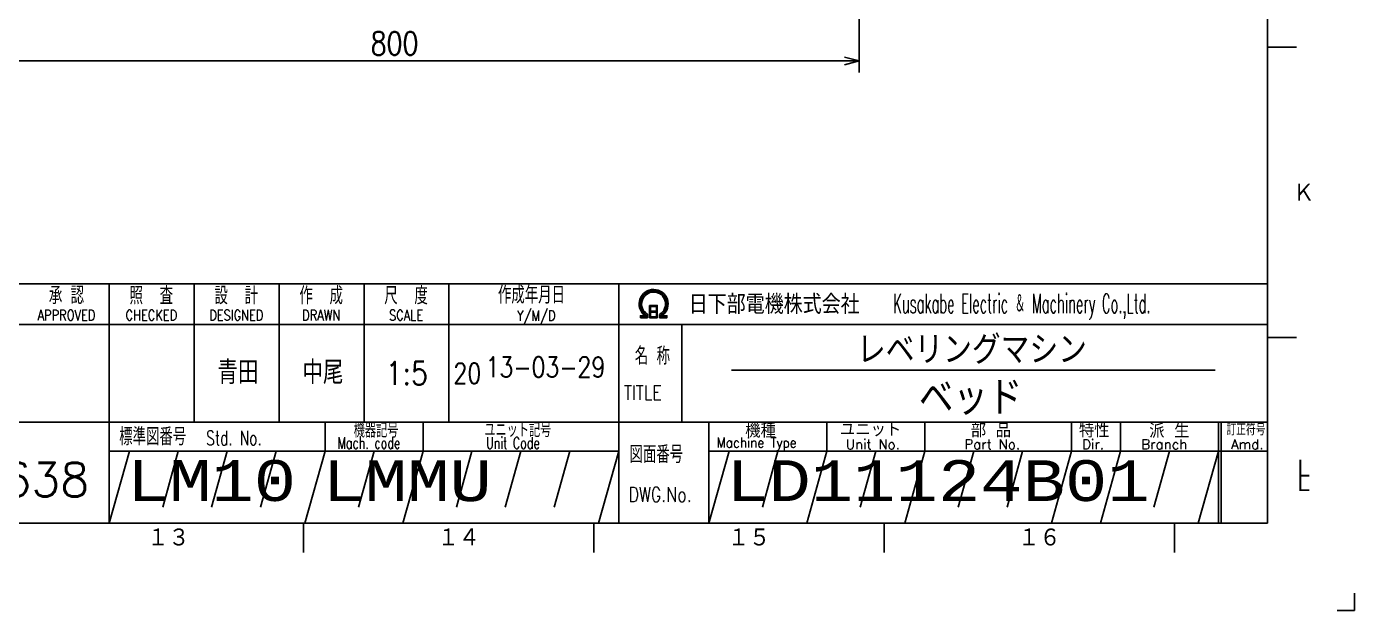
# Model space of a CAD drawing. Extents: x 0 to 4205, y 0 to 5940.
# Drawn here: x 3062 to 4205, y 0 to 503 of the extents above; entities that cross this region are included whole.
import ezdxf
from ezdxf.enums import TextEntityAlignment as Align

# ---------------------------------------------------------------- set-up
doc = ezdxf.new("R2010")
doc.units = 0
doc.header["$LTSCALE"] = 5
doc.linetypes.add('GEN3A', pattern=[3.5, 2, -1.5])
doc.layers.get('0').update_dxf_attribs({"linetype": 'CONTINUOUS'})
doc.layers.get('DEFPOINTS').update_dxf_attribs({"linetype": 'CONTINUOUS'})
for name, color, linetype in [('2', 5, 'CONTINUOUS'), ('5', 3, 'CONTINUOUS'), ('RAHM2', 1, 'CONTINUOUS')]:
    doc.layers.add(name, color=color, linetype=linetype)
doc.styles.add('DIMENSION', font='monotxt.shx', dxfattribs={"bigfont": 'bigfont.shx'})
doc.styles.get("Standard").update_dxf_attribs({"font": 'romans.shx', "width": 0.8, "bigfont": 'extfont.shx'})
doc.dimstyles.new('GEN-ISO', dxfattribs={"dimscale": 5, "dimtxt": 4, "dimasz": 2.5, "dimexe": 2, "dimexo": 1, "dimgap": 1, "dimtad": 3, "dimdec": 3, "dimrnd": 0.001, "dimdsep": 46, "dimtxsty": 'Standard', "dimblk": 'OPEN30', "dimcen": 0, "dimclrt": 52, "dimadec": 0, "dimazin": 0, "dimtp": 0.1, "dimtm": 0.1, "dimtfac": 0.6, "dimtdec": 3, "dimtmove": 2, "dimatfit": 3, "dimldrblk": 'OPEN30', "dimfxl": 1, "dimarcsym": 0})

# ---------------------------------------------------------------- blocks, each defined once
blk = doc.blocks.new('1A1ﾌﾞﾋﾝ')
at = {"layer": 'RAHM2', "color": 5, "linetype": 'Continuous'}
for p, q in [((826, 15), (826, 579)), ((831, 97), (826, 97)), ((831, 47), (826, 47)), ((25, 15), (826, 15)), ((660, 10), (660, 15)), ((710, 10), (710, 15)), ((760, 10), (760, 15)), ((810, 10), (810, 15)), ((841, 3), (841, 0)), ((841, 0), (838, 0))]:
    blk.add_line(p, q, dxfattribs=at)
at = {"layer": 'RAHM2', "color": 7, "linetype": 'Continuous'}
for p, q in [((626.55, 56.26), (626.55, 15)), ((641.18, 56.26), (641.18, 32.42)), ((655.8, 56.26), (655.8, 32.42)), ((670.43, 56.26), (670.43, 32.42)), ((685.05, 56.26), (685.05, 32.42)), ((714.3, 56.26), (714.3, 15)), ((568.05, 49.26), (826, 49.26)), ((685.05, 49.26), (685.05, 32.42)), ((714.3, 49.26), (714.3, 49.26)), ((725.17, 49.26), (725.17, 32.42)), ((568.05, 32.42), (826, 32.42)), ((663.73, 32.42), (663.73, 27.42)), ((680.59, 32.42), (680.59, 27.42)), ((729.82, 32.42), (729.82, 15)), ((750.15, 32.42), (750.15, 27.42)), ((767, 32.42), (767, 27.42)), ((792.29, 32.42), (792.29, 27.42)), ((800.72, 32.42), (800.72, 27.42)), ((817.57, 15), (817.57, 32.42)), ((818.07, 15), (818.07, 32.42)), ((626.55, 27.42), (714.3, 27.42)), ((729.82, 27.42), (826, 27.42))]:
    blk.add_line(p, q, dxfattribs=at)
at = {"layer": 'RAHM2', "color": 3, "linetype": 'Continuous'}
for p, q in [((733.73, 41.35), (817.03, 41.35)), ((630.02, 27.42), (626.55, 15)), ((663.73, 27.42), (660.26, 15)), ((680.59, 27.42), (677.12, 15)), ((714.3, 27.42), (710.83, 15)), ((750.15, 27.42), (746.68, 15)), ((767, 27.42), (763.54, 15)), ((792.29, 27.42), (788.82, 15)), ((800.72, 27.42), (797.25, 15))]:
    blk.add_line(p, q, dxfattribs=at)
at = {"layer": 'RAHM2', "color": 3, "linetype": 'GEN3A'}
for p, q in [((638.44, 27.42), (634.98, 15)), ((646.87, 27.42), (643.41, 15)), ((655.3, 27.42), (651.84, 15)), ((672.16, 27.42), (668.69, 15)), ((689.01, 27.42), (685.55, 15)), ((697.44, 27.42), (693.98, 15)), ((705.87, 27.42), (702.41, 15)), ((741.72, 27.42), (738.25, 15)), ((758.57, 27.42), (755.11, 15)), ((775.43, 27.42), (771.97, 15)), ((783.86, 27.42), (780.39, 15)), ((809.14, 27.42), (805.68, 15))]:
    blk.add_line(p, q, dxfattribs=at)
at = {"layer": 'RAHM2', "color": 5, "linetype": 'Continuous'}
blk.add_lwpolyline([(826, 56.26), (568.05, 56.26), (568.05, 15)], dxfattribs=at)
at = {"layer": 'RAHM2', "color": 7, "linetype": 'Continuous'}
for points in [[(718.02, 50.4), (719.22, 50.4), (719.22, 51.01)], [(718.02, 50.58), (718.97, 50.58), (718.97, 50.91)], [(718.72, 50.82), (718.72, 50.75), (718.02, 50.75), (718.02, 50.4)], [(719.62, 52.51), (719.62, 50.4), (720.92, 50.4), (720.92, 52.51), (719.62, 52.51)], [(719.77, 52.36), (719.77, 51.53), (720.77, 51.53), (720.77, 52.36), (719.77, 52.36)], [(720.77, 51.38), (720.77, 50.55), (719.77, 50.55), (719.77, 51.38), (720.77, 51.38)], [(721.32, 50.98), (721.32, 50.4), (722.58, 50.4), (722.58, 50.75), (721.85, 50.75), (721.85, 50.8)], [(721.57, 50.87), (721.57, 50.58), (722.58, 50.58)]]:
    blk.add_lwpolyline(points, dxfattribs=at)
at = {"layer": 'RAHM2', "color": 3, "linetype": 'Continuous'}
for points in [[(733.29, 27.42), (729.82, 15)], [(817.57, 27.42), (817.57, 27.42), (814.11, 15)]]:
    blk.add_lwpolyline(points, dxfattribs=at)
at = {"layer": 'RAHM2', "color": 7, "linetype": 'Continuous'}
for radius, start, end in [(2.5, 308.2706, 230.8952), (2.28, 303.9949, 234.4013), (2.06, 299.8294, 238.4756)]:
    blk.add_arc((720.3, 52.76), radius, start, end, dxfattribs=at)
at = {"layer": 'RAHM2', "color": 5, "linetype": 'Continuous'}
for s, height, p in [('Ｋ', 3.31, (830.43, 70.24)), ('Ｌ', 3.31, (830.43, 22.74)), ('Ｌ', 3.31, (830.43, 20.24)), ('１３', 3.311, (633.1, 10.87)), ('１４', 3.311, (683.1, 10.87)), ('１５', 3.311, (733.1, 10.87)), ('１６', 3.311, (783.1, 10.87))]:
    blk.add_text(s, height=height, dxfattribs=at).set_placement(p)
at = {"layer": 'RAHM2', "color": 7, "linetype": 'Continuous'}
for s, height, width, p in [('承 認', 3, 0.7, (619.18, 54.35)), ('照  査', 3, 0.7, (633.8, 54.35)), ('設  計', 3, 0.7, (648.43, 54.35)), ('作  成', 3, 0.7, (663.05, 54.35)), ('尺  度', 3, 0.7, (677.67, 54.35)), ('APPROVED', 1.8, 0.8, (619.18, 50.85)), ('CHECKED', 1.8, 0.8, (633.8, 50.85)), ('DESIGNED', 1.8, 0.8, (648.43, 50.85)), ('DRAWN', 1.8, 0.8, (663.05, 50.85)), ('SCALE', 1.8, 0.8, (677.67, 50.85)), ('DWG.No.', 2.5, 0.8, (721.41, 19.96))]:
    blk.add_text(s, height=height, dxfattribs=dict(at, width=width)).set_placement(p, align=Align.MIDDLE)
for s, height, width, p in [('作成年月日', 3, 0.7, (693.49, 52.82)), ('Kusakabe Electric ＆ Machinery Co.,Ltd.', 3.3108, 0.5, (761.56, 51.19)), ('Y/M/D', 1.8, 0.8, (696.79, 49.87)), ('名 称', 3, 0.7, (717.06, 42.33)), ('20', 3.5, 0.8, (685.81, 39.08)), ('TITLE', 2.5, 0.8, (715.18, 36.25)), ('機器記号', 2.5, 0.7, (668.65, 29.77)), ('ユニット記号', 2.5, 0.7, (691.14, 29.85)), ('訂正符号', 2, 0.7, (818.96, 30.16)), ('標準図番号', 3, 0.7, (628.26, 28.44)), ('Std. No.', 2.5, 0.7, (643.23, 28.44)), ('Mach. code', 2, 0.7, (665.86, 27.83)), ('Unit Code', 2, 0.7, (691.45, 27.83)), ('Machine Type', 1.7, 0.9, (731.15, 28.05)), ('図面番号', 3, 0.7, (716.15, 25.37))]:
    blk.add_text(s, height=height, dxfattribs=dict(at, width=width)).set_placement(p)
at = {"layer": 'RAHM2', "color": 7, "linetype": 'Continuous', "width": 0.844147}
blk.add_text('日下部電機株式会社', height=3.311, dxfattribs=at).set_placement((726.35, 51.06), (755.79, 51.06), align=Align.FIT)
at = {"layer": 'RAHM2', "color": 7, "linetype": 'Continuous'}
for s, height, p in [('機種', 2.4, (736.08, 29.76)), ('ユニット', 2.4, (752.39, 29.96)), ('部 品', 2.4, (774.93, 29.79)), ('特性', 2.4, (793.55, 29.78)), ('派 生', 2.4, (805.65, 29.72)), ('Unit No.', 1.7, (753.39, 27.76)), ('Part No.', 1.7, (773.81, 27.76)), ('Dir.', 1.7, (794.09, 27.76)), ('Branch', 1.7, (804.28, 27.76)), ('Amd.', 1.7, (819.74, 27.76))]:
    blk.add_text(s, height=height, dxfattribs=at).set_placement(p)
at = {"layer": 'RAHM2', "color": 5, "linetype": 'Continuous', "width": 0.7}
for tag, p in [('HEADER3', (35, 566.01)), ('HEADER4', (54.75, 566)), ('HEADER15', (74.49, 566)), ('HEADER16', (94.43, 566))]:
    blk.add_attdef(tag, text='', height=6, dxfattribs=at).set_placement(p, align=Align.MIDDLE)
at = {"layer": 'RAHM2', "color": 7, "linetype": 'Continuous'}
blk.add_attdef('HEADER5', text='', height=2.5, dxfattribs=at).set_placement((63.69, 559.1), align=Align.BOTTOM_RIGHT)
for tag, height, width, p in [('HEADER25', 3.2, 0.63, (46.91, 45.38)), ('HEADER23', 3.33, 0.8, (71.4, 45.2)), ('HEADER24', 3.5, 0.8, (92.57, 45.22)), ('HEADER1', 5, 0.9, (775.12, 45.15)), ('HEADER7', 5, 0.8, (590.38, 40.8)), ('GEN-TITLE-SCA', 4, 0.85, (677.79, 40.85)), ('HEADER22', 3.2, 0.63, (46.91, 38.38)), ('HEADER20', 3.33, 0.8, (71.4, 38.2)), ('HEADER21', 3.5, 0.8, (92.57, 38.22)), ('HEADER2', 6, 0.9, (774.89, 36.68)), ('HEADER19', 3.2, 0.63, (46.91, 31.38)), ('HEADER17', 3.33, 0.8, (71.4, 31.2)), ('HEADER18', 3.5, 0.8, (92.57, 31.22)), ('HEADER11', 3.2, 0.63, (46.91, 24.38)), ('HEADER9', 3.33, 0.8, (71.4, 24.2)), ('HEADER10', 3.5, 0.8, (92.57, 24.22)), ('HEADER14', 3.31, 0.8, (542.54, 17.82))]:
    blk.add_attdef(tag, text='', height=height, dxfattribs=dict(at, width=width)).set_placement(p, align=Align.MIDDLE)
at = {"layer": 'RAHM2', "color": 7, "linetype": 'Continuous', "width": 0.8}
blk.add_attdef('GEN-TITLE-DAT', text='', height=3.5, dxfattribs=at).set_placement((691.35, 39.1), align=Align.BOTTOM_LEFT)
at = {"layer": 'RAHM2', "color": 5, "linetype": 'Continuous'}
blk.add_attdef('HEADER6', text='', height=5.8, dxfattribs=at).set_placement((623.09, 17.9), align=Align.BOTTOM_RIGHT)
at = {"layer": 'RAHM2', "color": 5, "linetype": 'Continuous', "style": 'DIMENSION', "width": 1.2}
for tag, p in [('HEADER13', (629.56, 16.75)), ('HEADER12', (663.26, 16.72)), ('GEN-TITLE-DWG', (732.79, 16.74))]:
    blk.add_attdef(tag, text='', height=7.02, dxfattribs=at).set_placement(p, align=Align.BOTTOM_LEFT)
at = {"layer": 'RAHM2', "color": 5, "linetype": 'Continuous', "style": 'DIMENSION'}
blk.add_attdef('HEADER8', text='', height=7.02, dxfattribs=at).set_placement((824.55, 16.71), align=Align.BOTTOM_RIGHT)
blk = doc.blocks.new('_Open30')
at = {"color": 0, "linetype": 'ByBlock', "lineweight": -2}
for p, q in [((-1, 0.268), (0, 0)), ((0, 0), (-1, -0.268)), ((0, 0), (-1, 0))]:
    blk.add_line(p, q, dxfattribs=at)
blk = doc.blocks.new('*D17')
at = {"layer": '5', "color": 0, "lineweight": -2, "transparency": 16777216}
for p, q in [((2978.4, 643.1), (2978.4, 463.1)), ((3778.4, 643.1), (3778.4, 463.1)), ((3765.9, 473.1), (2990.9, 473.1))]:
    blk.add_line(p, q, dxfattribs=at)
at = {"layer": 'DEFPOINTS', "color": 0, "transparency": 16777216}
for p in [(2978.4, 648.1), (3778.4, 648.1), (2978.4, 473.1)]:
    blk.add_point(p, dxfattribs=at)
at = {"layer": '5', "color": 0, "lineweight": -2, "transparency": 16777216, "xscale": 12.5, "yscale": 12.5, "zscale": 12.5, "rotation": 180}
blk.add_blockref('_Open30', (2978.4, 473.1), dxfattribs=at)
at = {"layer": '5', "color": 0, "lineweight": -2, "transparency": 16777216, "xscale": 12.5, "yscale": 12.5, "zscale": 12.5}
blk.add_blockref('_Open30', (3778.4, 473.1), dxfattribs=at)
at = {"layer": '5', "color": 52, "transparency": 16777216, "insert": (3378.4, 488.1), "char_height": 20, "attachment_point": 5}
blk.add_mtext('800', dxfattribs=at)

msp = doc.modelspace()

# ---------------------------------------------------------------- block references
at = {"layer": '2'}
ref = msp.add_blockref('1A1ﾌﾞﾋﾝ', (0, 0), dxfattribs=dict(at, xscale=5, yscale=5, zscale=5))
ref.add_attrib('GEN-TITLE-DWG', 'LD11124B01', dxfattribs={"layer": 'RAHM2', "color": 5, "linetype": 'Continuous', "height": 35.115, "style": 'DIMENSION', "width": 1.2}).set_placement((3663.95, 83.6775), align=Align.BOTTOM_LEFT)
ref.add_attrib('GEN-TITLE-DAT', '13-03-29', dxfattribs={"layer": 'RAHM2', "color": 7, "linetype": 'Continuous', "height": 17.5, "width": 0.8}).set_placement((3456.7675, 195.5115), align=Align.BOTTOM_LEFT)
ref.add_attrib('GEN-TITLE-SCA', '1:5', dxfattribs={"layer": 'RAHM2', "color": 7, "linetype": 'Continuous', "height": 20, "width": 0.85}).set_placement((3388.9563, 204.2515), align=Align.MIDDLE)
ref.add_attrib('HEADER1', 'レベリングマシン', dxfattribs={"layer": 'RAHM2', "color": 7, "linetype": 'Continuous', "height": 25, "width": 0.9}).set_placement((3875.6121, 225.7368), align=Align.MIDDLE)
ref.add_attrib('HEADER2', 'ベッド', dxfattribs={"layer": 'RAHM2', "color": 7, "linetype": 'Continuous', "height": 30, "width": 0.9}).set_placement((3874.4719, 183.3918), align=Align.MIDDLE)
ref.add_attrib('HEADER6', '2638', dxfattribs={"layer": 'RAHM2', "color": 5, "linetype": 'Continuous', "height": 29}).set_placement((3115.4416, 89.5001), align=Align.BOTTOM_RIGHT)
ref.add_attrib('HEADER12', 'LMMU', dxfattribs={"layer": 'RAHM2', "color": 5, "linetype": 'Continuous', "height": 35.115, "style": 'DIMENSION', "width": 1.2}).set_placement((3316.2906, 83.5973), align=Align.BOTTOM_LEFT)
ref.add_attrib('HEADER13', 'LM10', dxfattribs={"layer": 'RAHM2', "color": 5, "linetype": 'Continuous', "height": 35.115, "style": 'DIMENSION', "width": 1.2}).set_placement((3147.779, 83.7258), align=Align.BOTTOM_LEFT)

# ---------------------------------------------------------------- texts
at = {"layer": '5', "color": 52, "char_height": 20, "attachment_point": 4}
for s, insert in [('青田', (3226.0052, 204.8781)), ('中尾', (3299.1275, 204.8781))]:
    msp.add_mtext(s, dxfattribs=dict(at, insert=insert))

# ---------------------------------------------------------------- dimensions: what is measured, and where the dimension line sits
at = {"layer": '5'}
dim = msp.add_linear_dim(base=(2978.4254, 473.1495), p1=(3778.4254, 648.1495), p2=(2978.4254, 648.1495), angle=180, dimstyle='GEN-ISO', override={"dimtmove": 0}, dxfattribs=at)
dim.commit()
dim.dimension.update_dxf_attribs({"geometry": '*D17', "text_midpoint": (3378.4254, 488.1495)})

doc.saveas('drawing.dxf')
